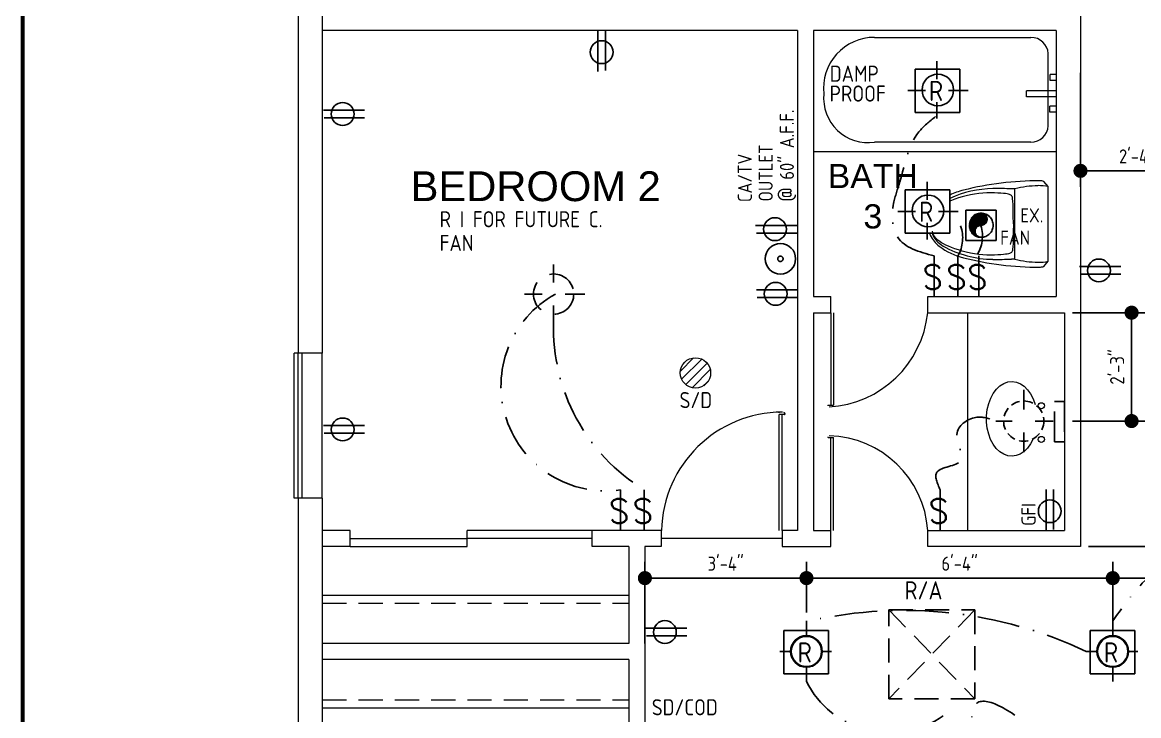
# Model space of a CAD drawing. Header units: feet. Extents: x 58342 to 63568, y -124112 to -123032.
# Drawn here: x 61934.1 to 62210.9, y -123636 to -123464.1 of the extents above; entities that cross this region are included whole.
import ezdxf

# ---------------------------------------------------------------- set-up
doc = ezdxf.new("R2010")
doc.units = ezdxf.units.FT
doc.header["$LTSCALE"] = 30
doc.header["$MEASUREMENT"] = 0
for name, pattern in [('DASHED', [0.75, 0.5, -0.25]), ('HIDDEN', [0.375, 0.25, -0.125]), ('Solid', [0]), ('WIRE3', [0.59, 0.35, -0.12, 0, -0.12])]:
    doc.linetypes.add(name, pattern=pattern)
for name, color, linetype in [('CABS-FLOORPLAN', 4, 'Continuous'), ('ELECTRICAL', 164, 'HIDDEN'), ('ELECTRICAL WIRING', 137, 'WIRE3'), ('TEXT', 7, 'Continuous')]:
    doc.layers.add(name, color=color, linetype=linetype)
for name, color, linetype, lineweight in [('DIMS', 137, 'Continuous', 15), ('ELECTRICAL WALLS', 65, 'Continuous', 9), ('L1', 251, 'Continuous', 13), ('ROOM LBLS', 253, 'Continuous', 30), ('TEXT LBLS', 81, 'Continuous', 18), ('WALLS', 7, 'Continuous', 60)]:
    doc.layers.add(name, color=color, linetype=linetype, lineweight=lineweight)
doc.styles.add('ARCH', font='ARCHITXT.SHX')
doc.styles.add('ROMANS', font='romans')
doc.styles.add('SWIS72', font='swissel.ttf', dxfattribs={"height": 4.5})
doc.styles.add('TEXT1', font='ARCHITXT.shx')
doc.dimstyles.new('ARCHITECTURAL', dxfattribs={"dimtxt": 3.5, "dimasz": 3.5, "dimexe": 4, "dimexo": 2, "dimgap": 1.5, "dimtad": 1, "dimdec": 1, "dimzin": 3, "dimdsep": 46, "dimlunit": 4, "dimtxsty": 'ARCH', "dimblk": 'DOT', "dimcen": 0.0625, "dimadec": 0, "dimazin": 0, "dimtfac": 1, "dimtdec": 1, "dimtix": 1, "dimtofl": 0, "dimtmove": 1, "dimatfit": 2, "dimldrblk": 'DOTSMALL', "dimfxl": 1, "dimtolj": 1, "dimtzin": 0, "dimarcsym": 0})

# ---------------------------------------------------------------- blocks, each defined once
blk = doc.blocks.new('LT')
at = {"layer": 'ELECTRICAL', "linetype": 'Continuous'}
for p, q in [((0, 2.83), (0, 5.75)), ((-2.83, 0), (-4.69, 0)), ((2.83, 0), (4.95, 0)), ((0, -2.83), (0, -5.6))]:
    blk.add_line(p, q, dxfattribs=at)
blk.add_circle((0, 0), 2.83, dxfattribs=at)
blk = doc.blocks.new('_Dot')
at = {"layer": 'DIMS', "color": 0, "lineweight": -2}
blk.add_line((-0.5, 0), (-1, 0), dxfattribs=at)
at = {"layer": 'DIMS', "color": 0, "const_width": 0.5}
blk.add_lwpolyline([(-0.25, 0, 1), (0.25, 0, 1)], format="xyb", close=True, dxfattribs=at)
blk = doc.blocks.new('*D143')
at = {"layer": 'Defpoints', "color": 0, "linetype": 'Solid', "transparency": 16777216}
for p in [(62196.44, -123474.58), (62224.44, -123474.58), (62196.44, -123500.88)]:
    blk.add_point(p, dxfattribs=at)
at = {"layer": 'DIMS', "color": 0, "linetype": 'Solid', "lineweight": -2, "transparency": 16777216}
for p, q in [((62196.44, -123476.58), (62196.44, -123504.88)), ((62224.44, -123476.58), (62224.44, -123504.88)), ((62220.94, -123500.88), (62199.94, -123500.88))]:
    blk.add_line(p, q, dxfattribs=at)
at = {"layer": 'DIMS', "color": 0, "linetype": 'Solid', "lineweight": -2, "transparency": 16777216, "xscale": 3.5, "yscale": 3.5, "zscale": 3.5, "rotation": 180}
blk.add_blockref('_Dot', (62196.44, -123500.88), dxfattribs=at)
at = {"layer": 'DIMS', "color": 0, "linetype": 'Solid', "lineweight": -2, "transparency": 16777216, "xscale": 3.5, "yscale": 3.5, "zscale": 3.5}
blk.add_blockref('_Dot', (62224.44, -123500.88), dxfattribs=at)
at = {"layer": 'DIMS', "color": 0, "linetype": 'Solid', "transparency": 16777216, "insert": (62210.44, -123497.3), "char_height": 3.5, "attachment_point": 5, "style": 'ARCH'}
blk.add_mtext('\\A1;2\'-4"', dxfattribs=at)
blk = doc.blocks.new('_DotSmall')
at = {"layer": 'DIMS', "color": 0, "const_width": 0.5}
blk.add_lwpolyline([(-0.0625, 0, 1), (0.0625, 0, 1)], format="xyb", close=True, dxfattribs=at)
blk = doc.blocks.new('*D144')
at = {"layer": 'Defpoints', "color": 0, "linetype": 'Solid', "transparency": 16777216}
for p in [(62192.44, -123536.05), (62192.44, -123562.92), (62209.11, -123562.92)]:
    blk.add_point(p, dxfattribs=at)
at = {"layer": 'DIMS', "color": 0, "linetype": 'Solid', "lineweight": -2, "transparency": 16777216}
for p, q in [((62194.44, -123536.05), (62213.11, -123536.05)), ((62209.11, -123539.55), (62209.11, -123559.42)), ((62194.44, -123562.92), (62213.11, -123562.92))]:
    blk.add_line(p, q, dxfattribs=at)
at = {"layer": 'DIMS', "color": 0, "linetype": 'Solid', "lineweight": -2, "transparency": 16777216, "xscale": 3.5, "yscale": 3.5, "zscale": 3.5}
for p, rotation in [((62209.11, -123536.05), 90), ((62209.11, -123562.92), 270)]:
    blk.add_blockref('_Dot', p, dxfattribs=dict(at, rotation=rotation))
at = {"layer": 'DIMS', "color": 0, "linetype": 'Solid', "transparency": 16777216, "insert": (62205.53, -123549.49), "char_height": 3.5, "attachment_point": 5, "rotation": 90, "style": 'ARCH'}
blk.add_mtext('\\A1;2\'-3"', dxfattribs=at)
blk = doc.blocks.new('*D146')
at = {"layer": 'Defpoints', "color": 0, "transparency": 16777216}
for p in [(62088.44, -123601.86), (62128.5, -123612.42), (62088.44, -123620.05)]:
    blk.add_point(p, dxfattribs=at)
at = {"layer": 'DIMS', "color": 0, "lineweight": -2, "transparency": 16777216}
for p, q in [((62088.44, -123618.05), (62088.44, -123597.86)), ((62128.5, -123610.42), (62128.5, -123597.86)), ((62125, -123601.86), (62091.94, -123601.86))]:
    blk.add_line(p, q, dxfattribs=at)
at = {"layer": 'DIMS', "color": 0, "lineweight": -2, "transparency": 16777216, "xscale": 3.5, "yscale": 3.5, "zscale": 3.5, "rotation": 180}
blk.add_blockref('_Dot', (62088.44, -123601.86), dxfattribs=at)
at = {"layer": 'DIMS', "color": 0, "lineweight": -2, "transparency": 16777216, "xscale": 3.5, "yscale": 3.5, "zscale": 3.5}
blk.add_blockref('_Dot', (62128.5, -123601.86), dxfattribs=at)
at = {"layer": 'DIMS', "color": 0, "transparency": 16777216, "insert": (62108.47, -123598.28), "char_height": 3.5, "attachment_point": 5, "style": 'ARCH'}
blk.add_mtext('\\A1;3\'-4"', dxfattribs=at)
blk = doc.blocks.new('*D183')
at = {"layer": 'Defpoints', "color": 0, "transparency": 16777216}
for p in [(62230.66, -123546.08), (62239.35, -123546.08), (62196.44, -123594.05)]:
    blk.add_point(p, dxfattribs=at)
at = {"layer": 'DIMS', "color": 0, "lineweight": -2, "transparency": 16777216}
for p, q in [((62232.66, -123546.08), (62243.35, -123546.08)), ((62239.35, -123590.55), (62239.35, -123549.58)), ((62198.44, -123594.05), (62243.35, -123594.05))]:
    blk.add_line(p, q, dxfattribs=at)
at = {"layer": 'DIMS', "color": 0, "lineweight": -2, "transparency": 16777216, "xscale": 3.5, "yscale": 3.5, "zscale": 3.5}
for p, rotation in [((62239.35, -123546.08), 90), ((62239.35, -123594.05), 270)]:
    blk.add_blockref('_Dot', p, dxfattribs=dict(at, rotation=rotation))
at = {"layer": 'DIMS', "color": 0, "transparency": 16777216, "insert": (62235.93, -123570.07), "char_height": 3.5, "attachment_point": 5, "rotation": 90, "style": 'ARCH'}
blk.add_mtext('\\A1;EQ', dxfattribs=at)
blk = doc.blocks.new('*D265')
at = {"layer": 'Defpoints', "color": 0, "transparency": 16777216}
for p in [(62244.44, -123601.86), (62204.44, -123612.42), (62244.44, -123612.42)]:
    blk.add_point(p, dxfattribs=at)
at = {"layer": 'DIMS', "color": 0, "lineweight": -2, "transparency": 16777216}
for p, q in [((62204.44, -123610.42), (62204.44, -123597.86)), ((62244.44, -123610.42), (62244.44, -123597.86)), ((62207.94, -123601.86), (62240.94, -123601.86))]:
    blk.add_line(p, q, dxfattribs=at)
at = {"layer": 'DIMS', "color": 0, "lineweight": -2, "transparency": 16777216, "xscale": 3.5, "yscale": 3.5, "zscale": 3.5, "rotation": 180}
blk.add_blockref('_Dot', (62204.44, -123601.86), dxfattribs=at)
at = {"layer": 'DIMS', "color": 0, "lineweight": -2, "transparency": 16777216, "xscale": 3.5, "yscale": 3.5, "zscale": 3.5}
blk.add_blockref('_Dot', (62244.44, -123601.86), dxfattribs=at)
at = {"layer": 'DIMS', "color": 0, "transparency": 16777216, "insert": (62224.44, -123598.28), "char_height": 3.5, "attachment_point": 5, "style": 'ARCH'}
blk.add_mtext('\\A1;3\'-4"', dxfattribs=at)
blk = doc.blocks.new('*D266')
at = {"layer": 'Defpoints', "color": 0, "transparency": 16777216}
for p in [(62204.44, -123601.86), (62128.5, -123612.42), (62204.44, -123614.36)]:
    blk.add_point(p, dxfattribs=at)
at = {"layer": 'DIMS', "color": 0, "lineweight": -2, "transparency": 16777216}
for p, q in [((62128.5, -123610.42), (62128.5, -123597.86)), ((62204.44, -123612.36), (62204.44, -123597.86)), ((62132, -123601.86), (62200.94, -123601.86))]:
    blk.add_line(p, q, dxfattribs=at)
at = {"layer": 'DIMS', "color": 0, "lineweight": -2, "transparency": 16777216, "xscale": 3.5, "yscale": 3.5, "zscale": 3.5, "rotation": 180}
blk.add_blockref('_Dot', (62128.5, -123601.86), dxfattribs=at)
at = {"layer": 'DIMS', "color": 0, "lineweight": -2, "transparency": 16777216, "xscale": 3.5, "yscale": 3.5, "zscale": 3.5}
blk.add_blockref('_Dot', (62204.44, -123601.86), dxfattribs=at)
at = {"layer": 'DIMS', "color": 0, "transparency": 16777216, "insert": (62166.47, -123598.28), "char_height": 3.5, "attachment_point": 5, "style": 'ARCH'}
blk.add_mtext('\\A1;6\'-4"', dxfattribs=at)

msp = doc.modelspace()

# ---------------------------------------------------------------- hatches: boundary and pattern name
at = {"layer": 'TEXT LBLS', "ltscale": 0.5}
h = msp.add_hatch(dxfattribs=at)
h.set_pattern_fill('ANSI31', color=256, scale=13.3, style=0)
h.set_pattern_definition([(45, (60896.6557, -130664.1934), (-1.17556502, 1.17556502), [])])
h.paths.add_polyline_path([(62097.2, -123550.98, 1), (62104.74, -123550.98, 1)])

# ---------------------------------------------------------------- linework, layer by layer
at = {"color": 0}
for p, q in [((62168.8, -123514.49), (62171.9, -123511.39)), ((62168.8, -123514.32), (62171.73, -123511.39)), ((62168.81, -123514.13), (62171.54, -123511.4)), ((62168.82, -123514.66), (62172.06, -123511.41)), ((62168.83, -123513.93), (62171.35, -123511.42)), ((62168.83, -123514.81), (62172.2, -123511.45)), ((62168.86, -123514.96), (62172.33, -123511.49)), ((62170.4, -123515.32), (62168.86, -123513.78)), ((62168.88, -123513.71), (62171.13, -123511.46)), ((62168.89, -123515.11), (62172.45, -123511.54)), ((62170.45, -123515.2), (62168.89, -123513.64)), ((62168.93, -123515.24), (62172.57, -123511.61)), ((62170.52, -123515.08), (62168.93, -123513.5)), ((62168.94, -123513.47), (62170.89, -123511.53)), ((62168.98, -123515.38), (62172.67, -123511.68)), ((62170.59, -123514.98), (62168.98, -123513.37)), ((62169.02, -123515.5), (62172.77, -123511.76)), ((62170.67, -123514.88), (62169.03, -123513.24)), ((62169.05, -123513.19), (62170.61, -123511.63)), ((62169.08, -123515.63), (62172.86, -123511.84)), ((62170.75, -123514.79), (62169.08, -123513.12)), ((62169.14, -123515.75), (62172.94, -123511.94)), ((62170.85, -123514.71), (62169.14, -123513)), ((62169.2, -123515.86), (62173.02, -123512.04)), ((62170.95, -123514.63), (62169.2, -123512.88)), ((62169.23, -123512.83), (62170.24, -123511.82)), ((62169.26, -123515.97), (62173.09, -123512.15)), ((62171.06, -123514.56), (62169.27, -123512.77)), ((62169.33, -123516.08), (62173.15, -123512.26)), ((62171.17, -123514.5), (62169.34, -123512.67)), ((62171.3, -123514.45), (62169.41, -123512.57)), ((62171.43, -123514.41), (62169.49, -123512.47)), ((62171.58, -123514.39), (62169.57, -123512.37)), ((62171.75, -123514.37), (62169.66, -123512.28)), ((62171.92, -123514.37), (62169.74, -123512.2)), ((62172.07, -123514.35), (62169.84, -123512.11)), ((62172.21, -123514.31), (62169.93, -123512.03)), ((62172.34, -123514.26), (62170.03, -123511.96)), ((62172.46, -123514.21), (62170.14, -123511.88)), ((62172.58, -123514.15), (62170.25, -123511.82)), ((62172.68, -123514.07), (62170.36, -123511.75)), ((62172.78, -123514), (62170.47, -123511.69)), ((62172.87, -123513.91), (62170.6, -123511.64)), ((62172.95, -123513.81), (62170.72, -123511.58)), ((62173.03, -123513.71), (62170.85, -123511.54)), ((62170.97, -123514.61), (62173.2, -123512.39)), ((62173.09, -123513.6), (62170.99, -123511.5)), ((62173.15, -123513.49), (62171.13, -123511.46)), ((62173.2, -123513.36), (62171.27, -123511.43)), ((62171.31, -123514.45), (62173.24, -123512.53)), ((62173.24, -123513.22), (62171.43, -123511.41)), ((62171.55, -123514.39), (62173.27, -123512.67)), ((62173.27, -123513.07), (62171.59, -123511.39)), ((62171.74, -123514.37), (62173.28, -123512.84)), ((62173.28, -123512.91), (62171.76, -123511.39)), ((62171.93, -123514.37), (62173.27, -123513.02)), ((62173.27, -123512.72), (62171.94, -123511.4)), ((62172.14, -123514.33), (62173.24, -123513.23)), ((62173.23, -123512.51), (62172.16, -123511.43)), ((62172.41, -123514.24), (62173.14, -123513.5)), ((62173.13, -123512.23), (62172.43, -123511.54)), ((62170.3, -123515.75), (62168.8, -123514.25)), ((62170.3, -123515.92), (62168.8, -123514.43)), ((62170.32, -123516.12), (62168.81, -123514.61)), ((62170.32, -123515.59), (62168.82, -123514.09)), ((62170.35, -123515.45), (62168.83, -123513.93)), ((62170.38, -123516.35), (62168.83, -123514.81)), ((62170.56, -123516.71), (62168.87, -123515.03)), ((62170.89, -123517.22), (62168.94, -123515.27)), ((62170.61, -123517.12), (62169.04, -123515.55)), ((62170.25, -123516.93), (62169.23, -123515.91)), ((62169.41, -123516.18), (62170.54, -123515.05)), ((62169.49, -123516.28), (62170.37, -123515.39)), ((62169.57, -123516.37), (62170.31, -123515.63)), ((62169.65, -123516.46), (62170.29, -123515.82)), ((62169.74, -123516.55), (62170.3, -123515.99)), ((62169.84, -123516.63), (62170.32, -123516.15)), ((62169.93, -123516.71), (62170.36, -123516.29)), ((62170.03, -123516.79), (62170.4, -123516.42)), ((62170.14, -123516.86), (62170.46, -123516.54)), ((62170.24, -123516.93), (62170.52, -123516.65)), ((62170.36, -123516.99), (62170.59, -123516.76)), ((62170.47, -123517.05), (62170.67, -123516.86)), ((62170.59, -123517.11), (62170.76, -123516.95)), ((62170.72, -123517.16), (62170.85, -123517.03)), ((62170.85, -123517.21), (62170.95, -123517.1)), ((62171.13, -123517.28), (62170.94, -123517.1)), ((62170.98, -123517.25), (62171.06, -123517.17)), ((62171.12, -123517.28), (62171.18, -123517.23)), ((62171.27, -123517.31), (62171.31, -123517.28)), ((62171.35, -123517.33), (62171.3, -123517.28)), ((62171.42, -123517.34), (62171.44, -123517.32)), ((62171.55, -123517.35), (62171.54, -123517.34)), ((62171.59, -123517.35), (62171.59, -123517.34)), ((62171.73, -123517.36), (62171.73, -123517.36)), ((62171.76, -123517.36), (62171.76, -123517.36))]:
    msp.add_line(p, q, dxfattribs=at)
at = {"layer": 'CABS-FLOORPLAN', "color": 4, "linetype": 'DASHED', "ltscale": 0.4}
for p, q in [((62170.26, -123609.72), (62148.91, -123631.81)), ((62148.91, -123609.72), (62170.26, -123631.81))]:
    msp.add_line(p, q, dxfattribs=at)
msp.add_lwpolyline([(62148.91, -123609.72), (62170.26, -123609.72), (62170.26, -123631.81), (62148.91, -123631.81)], close=True, dxfattribs=at)
at = {"layer": 'ELECTRICAL', "color": 3, "linetype": 'Continuous'}
for p, q in [((62076.77, -123476.24), (62076.77, -123466.05)), ((62078.67, -123476.02), (62078.67, -123466.05)), ((62008.72, -123485.85), (62018.9, -123485.85)), ((62008.93, -123487.74), (62018.9, -123487.74)), ((62115.89, -123514.4), (62126.08, -123514.4)), ((62116.11, -123516.29), (62126.08, -123516.29)), ((62196.23, -123524.62), (62206.41, -123524.62)), ((62196.44, -123526.52), (62206.41, -123526.52)), ((62116.07, -123530.42), (62126.25, -123530.42)), ((62116.28, -123532.32), (62126.25, -123532.32)), ((62008.72, -123564.05), (62018.9, -123564.05)), ((62008.93, -123565.95), (62018.9, -123565.95)), ((62088.62, -123614.3), (62098.8, -123614.3)), ((62088.83, -123616.2), (62098.8, -123616.2))]:
    msp.add_line(p, q, dxfattribs=at)
at = {"layer": 'ELECTRICAL'}
for p, q in [((62160.86, -123478.12), (62160.86, -123473.66)), ((62153.63, -123480.98), (62158.01, -123480.98)), ((62163.72, -123480.98), (62168.58, -123480.98)), ((62160.86, -123487.93), (62160.86, -123483.83)), ((62158.4, -123508.1), (62158.4, -123503.63)), ((62151.17, -123510.95), (62155.55, -123510.95)), ((62161.25, -123510.95), (62166.12, -123510.95)), ((62168.05, -123510.63), (62175.53, -123510.63)), ((62168.05, -123510.63), (62168.05, -123518.11)), ((62175.53, -123510.63), (62175.53, -123518.11)), ((62158.4, -123517.91), (62158.4, -123513.81)), ((62168.05, -123518.11), (62175.53, -123518.11)), ((62065.81, -123528.59), (62065.81, -123524.12)), ((62058.58, -123531.44), (62062.95, -123531.44)), ((62068.66, -123531.44), (62073.52, -123531.44)), ((62065.81, -123538.4), (62065.81, -123534.3)), ((62182.36, -123560.07), (62182.36, -123555.2)), ((62190, -123568.03), (62190, -123558.08)), ((62190, -123558.08), (62192.44, -123558.08)), ((62192.44, -123558.08), (62192.44, -123568.03)), ((62175.41, -123562.92), (62179.51, -123562.92)), ((62185.21, -123562.92), (62189.68, -123562.92)), ((62182.36, -123565.77), (62182.36, -123570.64)), ((62192.44, -123568.03), (62190, -123568.03))]:
    msp.add_line(p, q, dxfattribs=at)
at = {"layer": 'ELECTRICAL', "linetype": 'Continuous'}
for p, q in [((62155.45, -123475.63), (62155.45, -123486.38)), ((62166.54, -123475.63), (62155.45, -123475.63)), ((62166.54, -123486.38), (62166.54, -123475.63)), ((62155.45, -123486.38), (62166.54, -123486.38)), ((62152.99, -123505.6), (62152.99, -123516.36)), ((62164.08, -123505.6), (62152.99, -123505.6)), ((62164.08, -123516.36), (62164.08, -123505.6)), ((62152.99, -123516.36), (62164.08, -123516.36)), ((62122.89, -123614.86), (62122.89, -123625.62)), ((62133.98, -123614.86), (62122.89, -123614.86)), ((62133.98, -123625.62), (62133.98, -123614.86)), ((62198.83, -123614.86), (62198.83, -123625.62)), ((62209.92, -123614.86), (62198.83, -123614.86)), ((62209.92, -123625.62), (62209.92, -123614.86)), ((62122.89, -123625.62), (62133.98, -123625.62)), ((62198.83, -123625.62), (62209.92, -123625.62))]:
    msp.add_line(p, q, dxfattribs=at)
at = {"layer": 'ELECTRICAL', "color": 2, "linetype": 'Continuous'}
for p, q in [((62160.18, -123521.99), (62160.18, -123532.05)), ((62166.06, -123521.99), (62166.06, -123532.05)), ((62171.23, -123521.99), (62171.23, -123532.05)), ((62082.41, -123579.99), (62082.41, -123590.05)), ((62088.29, -123579.99), (62088.29, -123590.05)), ((62161.64, -123579.99), (62161.64, -123590.05))]:
    msp.add_line(p, q, dxfattribs=at)
at = {"layer": 'ELECTRICAL', "color": 66, "linetype": 'Continuous'}
for p, q in [((62187.89, -123590.05), (62187.89, -123579.87)), ((62189.78, -123589.84), (62189.78, -123579.87))]:
    msp.add_line(p, q, dxfattribs=at)
at = {"layer": 'ELECTRICAL', "color": 3, "linetype": 'Continuous'}
for centre, radius in [((62077.72, -123471.45), 2.83), ((62013.5, -123486.79), 2.83), ((62120.68, -123515.34), 2.83), ((62122.04, -123522.69), 3.77), ((62201.01, -123525.57), 2.83), ((62120.86, -123531.37), 2.83), ((62013.5, -123565), 2.83), ((62093.4, -123615.24), 2.83)]:
    msp.add_circle(centre, radius, dxfattribs=at)
at = {"layer": 'ELECTRICAL', "linetype": 'Continuous'}
for centre in [(62161.07, -123480.82), (62158.6, -123510.8), (62128.5, -123620.05), (62204.44, -123620.05)]:
    msp.add_circle(centre, 3.92, dxfattribs=at)
at = {"layer": 'ELECTRICAL', "color": 5}
msp.add_circle((62171.79, -123514.37), 2.99, dxfattribs=at)
at = {"layer": 'ELECTRICAL'}
msp.add_circle((62065.81, -123531.44), 4.99, dxfattribs=at)
at = {"layer": 'ELECTRICAL', "ltscale": 0.3}
msp.add_circle((62182.36, -123562.92), 4.99, dxfattribs=at)
at = {"layer": 'ELECTRICAL', "color": 66, "linetype": 'Continuous'}
msp.add_circle((62188.83, -123585.27), 2.83, dxfattribs=at)
at = {"layer": 'ELECTRICAL'}
for centre, radius, start, end in [((62171.79, -123512.88), 1.49, 270, 90), ((62171.79, -123515.87), 1.49, 90, 270), ((62122.04, -123522.69), 0.665, 0, 180), ((62122.04, -123522.69), 0.665, 180, 0)]:
    msp.add_arc(centre, radius, start, end, dxfattribs=at)
at = {"layer": 'ELECTRICAL WALLS', "color": 251}
for p, q in [((62002.44, -123248.04, -0.36), (62002.44, -123546.05)), ((62002.44, -123249.05, -0.39), (62002.44, -123546.05)), ((62008.44, -123249.05, -0.39), (62008.44, -123546.05)), ((62196.44, -123434.05), (62196.44, -123594.05)), ((62196.44, -123434.05), (62196.44, -123594.05)), ((62126.25, -123466.05), (62008.44, -123466.05)), ((62126.25, -123466.05), (62126.25, -123590.05)), ((62126.25, -123466.05), (62126.25, -123590.05)), ((62130.25, -123466.05), (62130.25, -123532.05)), ((62130.25, -123466.05), (62130.25, -123532.05)), ((62130.25, -123466.05), (62130.25, -123532.05)), ((62190.44, -123466.05), (62130.25, -123466.05)), ((62190.44, -123466.05), (62190.44, -123532.05)), ((62190.44, -123466.05), (62190.44, -123532.05)), ((62145.38, -123467.8), (62184.13, -123467.8)), ((62145.38, -123467.8), (62184.13, -123467.8)), ((62188.44, -123489.74), (62188.44, -123471.8)), ((62188.44, -123489.74), (62188.44, -123471.8)), ((62190.44, -123476.97), (62188.94, -123476.97)), ((62188.94, -123478.47), (62188.94, -123476.97)), ((62190.44, -123476.97), (62188.94, -123476.97)), ((62188.94, -123478.47), (62188.94, -123476.97)), ((62190.44, -123478.47), (62188.94, -123478.47)), ((62190.44, -123478.47), (62188.94, -123478.47)), ((62190.44, -123481.05), (62183.05, -123481.05)), ((62183.05, -123482.55), (62183.05, -123481.05)), ((62190.44, -123481.05), (62183.05, -123481.05)), ((62183.05, -123482.55), (62183.05, -123481.05)), ((62190.44, -123482.55), (62183.05, -123482.55)), ((62190.44, -123482.55), (62183.05, -123482.55)), ((62188.88, -123486.31), (62188.88, -123484.81)), ((62190.44, -123484.81), (62188.88, -123484.81)), ((62188.88, -123486.31), (62188.88, -123484.81)), ((62190.44, -123484.81), (62188.88, -123484.81)), ((62190.44, -123486.31), (62188.88, -123486.31)), ((62190.44, -123486.31), (62188.88, -123486.31)), ((62184.13, -123493.74), (62145.38, -123493.74)), ((62184.13, -123493.74), (62145.38, -123493.74)), ((62130.25, -123496.05), (62190.44, -123496.05)), ((62130.25, -123496.05), (62190.44, -123496.05)), ((62180.19, -123505.3), (62179.31, -123505.35)), ((62180.19, -123522.8), (62180.19, -123505.3)), ((62180.19, -123522.8), (62180.19, -123505.3)), ((62188.44, -123523.3), (62188.44, -123504.8)), ((62179.72, -123509.25), (62179.67, -123508.41)), ((62179.76, -123510.43), (62179.72, -123509.25)), ((62179.78, -123512.01), (62179.76, -123510.43)), ((62179.79, -123514.05), (62179.78, -123512.01)), ((62159.03, -123516.36), (62159.2, -123516.85)), ((62159.81, -123516.15), (62159.75, -123515.87)), ((62159.88, -123516.38), (62159.81, -123516.15)), ((62159.94, -123516.56), (62159.88, -123516.38)), ((62160.01, -123516.72), (62159.94, -123516.56)), ((62179.78, -123516.1), (62179.76, -123517.68)), ((62179.79, -123514.05), (62179.78, -123516.1)), ((62160.06, -123516.85), (62160.01, -123516.72)), ((62160.01, -123516.72), (62160.01, -123516.72)), ((62160.12, -123516.96), (62160.06, -123516.85)), ((62160.17, -123517.06), (62160.12, -123516.96)), ((62160.23, -123517.16), (62160.17, -123517.06)), ((62160.3, -123517.25), (62160.23, -123517.16)), ((62160.38, -123517.35), (62160.3, -123517.25)), ((62160.47, -123517.46), (62160.38, -123517.35)), ((62160.57, -123517.58), (62160.47, -123517.46)), ((62160.7, -123517.72), (62160.57, -123517.58)), ((62160.57, -123517.58), (62160.57, -123517.58)), ((62160.86, -123517.89), (62160.7, -123517.72)), ((62161.06, -123518.07), (62160.86, -123517.89)), ((62161.31, -123518.27), (62161.06, -123518.07)), ((62161.62, -123518.49), (62161.31, -123518.27)), ((62162, -123518.73), (62161.62, -123518.49)), ((62162.47, -123519), (62162, -123518.73)), ((62163.03, -123519.28), (62162.47, -123519)), ((62163.69, -123519.58), (62163.03, -123519.28)), ((62163.03, -123519.28), (62163.03, -123519.28)), ((62179.72, -123518.86), (62179.67, -123519.7)), ((62179.76, -123517.68), (62179.72, -123518.86)), ((62164.44, -123519.89), (62163.69, -123519.58)), ((62165.27, -123520.2), (62164.44, -123519.89)), ((62166.17, -123520.5), (62165.27, -123520.2)), ((62167.12, -123520.79), (62166.17, -123520.5)), ((62168.11, -123521.06), (62167.12, -123520.79)), ((62169.13, -123521.28), (62168.11, -123521.06)), ((62170.17, -123521.47), (62169.13, -123521.28)), ((62171.21, -123521.61), (62170.17, -123521.47)), ((62170.17, -123521.47), (62170.17, -123521.47)), ((62172.24, -123521.7), (62171.21, -123521.61)), ((62173.24, -123521.75), (62172.24, -123521.7)), ((62174.2, -123521.77), (62173.24, -123521.75)), ((62175.1, -123521.76), (62174.2, -123521.77)), ((62175.94, -123521.73), (62175.1, -123521.76)), ((62176.68, -123521.68), (62175.94, -123521.73)), ((62177.32, -123521.63), (62176.68, -123521.68)), ((62177.84, -123521.57), (62177.32, -123521.63)), ((62177.32, -123521.63), (62177.32, -123521.63)), ((62178.27, -123521.51), (62177.84, -123521.57)), ((62178.6, -123521.45), (62178.27, -123521.51)), ((62178.85, -123521.37), (62178.6, -123521.45)), ((62179.04, -123521.29), (62178.85, -123521.37)), ((62179.19, -123521.2), (62179.04, -123521.29)), ((62179.3, -123521.1), (62179.19, -123521.2)), ((62179.39, -123520.99), (62179.3, -123521.1)), ((62179.47, -123520.85), (62179.39, -123520.99)), ((62179.39, -123520.99), (62179.39, -123520.99)), ((62179.55, -123520.63), (62179.47, -123520.85)), ((62179.62, -123520.27), (62179.55, -123520.63)), ((62179.67, -123519.7), (62179.62, -123520.27)), ((62180.19, -123522.8), (62179.31, -123522.76)), ((62180.19, -123522.8), (62179.31, -123522.76)), ((62187.33, -123524.56), (62188.44, -123523.3)), ((62130.25, -123532.05), (62134.56, -123532.05)), ((62130.25, -123532.05), (62134.56, -123532.05)), ((62134.56, -123536.05), (62134.56, -123532.05)), ((62134.56, -123536.05), (62134.56, -123532.05)), ((62158.56, -123532.05), (62190.44, -123532.05)), ((62158.56, -123536.05), (62158.56, -123532.05)), ((62158.56, -123532.05), (62190.44, -123532.05)), ((62158.56, -123536.05), (62158.56, -123532.05)), ((62130.25, -123536.05), (62130.25, -123590.05)), ((62130.25, -123536.05), (62134.56, -123536.05)), ((62130.25, -123536.05), (62130.25, -123590.05)), ((62130.25, -123536.05), (62134.56, -123536.05)), ((62134.56, -123536.05), (62134.53, -123558.97)), ((62134.56, -123536.05), (62134.53, -123558.97)), ((62135.23, -123536.05), (62135.2, -123558.97)), ((62135.23, -123536.05), (62135.2, -123558.97)), ((62158.56, -123536.05), (62192.44, -123536.05)), ((62158.56, -123536.05), (62192.44, -123536.05)), ((62168.44, -123536.05), (62168.44, -123590.05)), ((62192.44, -123536.05), (62192.44, -123590.05)), ((62192.44, -123536.05), (62192.44, -123590.05)), ((62001.44, -123582.05), (62001.44, -123546.05)), ((62002.47, -123546.05), (62001.44, -123546.05)), ((62008.44, -123546.05), (62002.44, -123546.05)), ((62002.44, -123582.05), (62002.44, -123546.05)), ((62002.44, -123582.05), (62002.44, -123546.05)), ((62003.49, -123582.05), (62003.49, -123546.05)), ((62008.44, -123582.05), (62008.44, -123546.05)), ((62121.77, -123560.84), (62121.77, -123560.83)), ((62133.92, -123558.97), (62135.2, -123558.97)), ((62133.92, -123558.97), (62135.2, -123558.97)), ((62123.05, -123561.27), (62121.77, -123561.27)), ((62121.77, -123590.05), (62121.77, -123561.27)), ((62122.44, -123590.05), (62122.44, -123561.27)), ((62133.95, -123567.02), (62135.23, -123567.02)), ((62133.95, -123567.02), (62135.23, -123567.02)), ((62134.56, -123590.05), (62134.56, -123567.02)), ((62134.56, -123590.05), (62134.56, -123567.02)), ((62135.23, -123590.05), (62135.23, -123567.02)), ((62135.23, -123590.05), (62135.23, -123567.02)), ((62002.44, -123582.05), (62001.44, -123582.05)), ((62002.44, -123582.05), (62002.44, -123658.05)), ((62002.44, -123582.05), (62002.44, -123658.05)), ((62008.44, -123582.05), (62002.44, -123582.05)), ((62008.44, -123582.05), (62008.44, -123658.05)), ((62015.36, -123590.05), (62008.44, -123590.05)), ((62015.36, -123594.05), (62015.36, -123590.05)), ((62075.36, -123590.05), (62044.36, -123590.05)), ((62044.36, -123592.05), (62044.36, -123590.05)), ((62092.44, -123590.05), (62075.36, -123590.05)), ((62075.36, -123594.05), (62075.36, -123590.05)), ((62092.44, -123590.05), (62092.44, -123594.05)), ((62126.25, -123590.05), (62122.44, -123590.05)), ((62122.44, -123590.05), (62122.44, -123594.05)), ((62130.25, -123590.05), (62134.56, -123590.05)), ((62130.25, -123590.05), (62134.56, -123590.05)), ((62134.56, -123594.05), (62134.56, -123590.05)), ((62134.56, -123594.05), (62134.56, -123590.05)), ((62158.56, -123590.05), (62192.44, -123590.05)), ((62158.56, -123594.05), (62158.56, -123590.05)), ((62158.56, -123590.05), (62192.44, -123590.05)), ((62158.56, -123594.05), (62158.56, -123590.05)), ((62015.36, -123594.05), (62008.44, -123594.05)), ((62015.36, -123592.05), (62044.36, -123592.05)), ((62015.36, -123594.05), (62044.36, -123594.05)), ((62044.36, -123594.05), (62044.36, -123592.05)), ((62075.36, -123592.05), (62044.36, -123592.05)), ((62084.44, -123594.05), (62075.36, -123594.05)), ((62084.44, -123594.05), (62084.44, -123618.05)), ((62084.44, -123594.05), (62084.44, -123618.05)), ((62088.44, -123594.05), (62088.44, -123646.05)), ((62092.44, -123594.05), (62088.44, -123594.05)), ((62122.44, -123594.05), (62134.56, -123594.05)), ((62122.44, -123594.05), (62134.56, -123594.05)), ((62196.44, -123594.05), (62158.56, -123594.05)), ((62196.44, -123594.05), (62158.56, -123594.05)), ((62008.44, -123606.05), (62084.44, -123606.05)), ((62084.44, -123618.05), (62008.44, -123618.05)), ((62084.44, -123622.05), (62008.44, -123622.05)), ((62084.44, -123622.05), (62084.44, -123646.05)), ((62008.44, -123634.05), (62084.44, -123634.05))]:
    msp.add_line(p, q, dxfattribs=at)
at = {"layer": 'ELECTRICAL WALLS', "color": 251, "linetype": 'DASHED', "ltscale": 0.4}
for p, q in [((62008.44, -123608.05), (62084.44, -123608.05)), ((62008.44, -123632.05), (62084.44, -123632.05))]:
    msp.add_line(p, q, dxfattribs=at)
at = {"layer": 'ELECTRICAL WALLS', "color": 251}
msp.add_lwpolyline([(62159.03, -123516.36), (62159.2, -123516.85, 0.119506), (62161.43, -123519.58, 0.09972), (62167.41, -123522.43, 0.061521), (62186.28, -123524.76, 0.093352), (62187.33, -123524.56), (62188.44, -123523.3), (62188.44, -123504.8), (62187.33, -123503.54, 0.093331), (62186.28, -123503.34, 0.061565), (62167.41, -123505.67, 0.053641), (62164.08, -123506.89)], format="xyb", dxfattribs=at)
for points in [[(62179.79, -123514.05), (62179.78, -123512.01), (62179.76, -123510.43), (62179.72, -123509.25), (62179.67, -123508.41), (62179.62, -123507.84), (62179.55, -123507.48), (62179.47, -123507.26), (62179.39, -123507.12), (62179.39, -123507.12), (62179.3, -123507.01), (62179.19, -123506.9), (62179.04, -123506.81), (62178.85, -123506.73), (62178.6, -123506.66), (62178.27, -123506.59), (62177.84, -123506.53), (62177.32, -123506.48), (62177.32, -123506.48), (62176.68, -123506.42), (62175.94, -123506.38), (62175.1, -123506.35), (62174.2, -123506.34), (62173.24, -123506.36), (62172.24, -123506.41), (62171.21, -123506.5), (62170.17, -123506.64), (62170.17, -123506.64), (62169.13, -123506.82), (62168.11, -123507.05), (62167.12, -123507.31), (62166.17, -123507.6), (62165.27, -123507.91), (62164.44, -123508.22), (62164.08, -123508.37)], [(62179.79, -123514.05), (62179.78, -123516.1), (62179.76, -123517.68), (62179.72, -123518.86), (62179.67, -123519.7), (62179.62, -123520.27), (62179.55, -123520.63), (62179.47, -123520.85), (62179.39, -123520.99), (62179.39, -123520.99), (62179.3, -123521.1), (62179.19, -123521.2), (62179.04, -123521.29), (62178.85, -123521.37), (62178.6, -123521.45), (62178.27, -123521.51), (62177.84, -123521.57), (62177.32, -123521.63), (62177.32, -123521.63), (62176.68, -123521.68), (62175.94, -123521.73), (62175.1, -123521.76), (62174.2, -123521.77), (62173.24, -123521.75), (62172.24, -123521.7), (62171.21, -123521.61), (62170.17, -123521.47), (62170.17, -123521.47), (62169.13, -123521.28), (62168.11, -123521.06), (62167.12, -123520.79), (62166.17, -123520.5), (62165.27, -123520.2), (62164.44, -123519.89), (62163.69, -123519.58), (62163.03, -123519.28), (62163.03, -123519.28), (62162.47, -123519), (62162, -123518.73), (62161.62, -123518.49), (62161.31, -123518.27), (62161.06, -123518.07), (62160.86, -123517.89), (62160.7, -123517.72), (62160.57, -123517.58), (62160.57, -123517.58), (62160.47, -123517.46), (62160.38, -123517.35), (62160.3, -123517.25), (62160.23, -123517.16), (62160.17, -123517.06), (62160.12, -123516.96), (62160.06, -123516.85), (62160.01, -123516.72), (62160.01, -123516.72), (62159.94, -123516.56), (62159.88, -123516.38), (62159.87, -123516.36)]]:
    msp.add_lwpolyline(points, dxfattribs=at)
for centre in [(62186.73, -123559.13, 17), (62186.73, -123567.47, 17)]:
    msp.add_circle(centre, 0.75, dxfattribs=at)
for centre, radius, start, end in [((62145.3, -123480.35), 12.56, 89.609, 186.5885), ((62145.3, -123480.35), 12.56, 89.609, 186.5885), ((62184.18, -123472.07), 4.28, 3.6878, 90.5901), ((62184.18, -123472.07), 4.28, 3.6878, 90.5901), ((62143.75, -123482.88), 10.99, 174.3528, 278.5204), ((62143.75, -123482.88), 10.99, 174.3528, 278.5204), ((62184.18, -123489.47), 4.28, 269.4099, 356.3122), ((62184.18, -123489.47), 4.28, 269.4099, 356.3122), ((62175.01, -123531.25), 25.96, 90.6406, 114.9033), ((62175.83, -123604.61), 99.33, 87.9943, 90.6406), ((62186.83, -123533.77), 29.23, 91.8205, 103.1357), ((62185.91, -123517.54), 12.99, 78.7413, 90), ((62165.67, -123514.01), 6.48, 201.2513, 210.4559), ((62165.67, -123514.01), 6.48, 201.2513, 210.4559), ((62165.96, -123513.63), 7.48, 205.4418, 232.7014), ((62165.35, -123514.2), 6.11, 210.4559, 240.8838), ((62165.35, -123514.2), 6.11, 210.4559, 240.8838), ((62171.49, -123506.16), 16.77, 233.1296, 255.9083), ((62175.01, -123496.86), 25.96, 240.8838, 269.3594), ((62175.01, -123496.86), 25.96, 240.8838, 269.3594), ((62186.28, -123447.21), 77.56, 255.9132, 269.9951), ((62175.83, -123423.5), 99.33, 269.3594, 272.0057), ((62175.83, -123423.5), 99.33, 269.3594, 272.0057), ((62186.83, -123494.34), 29.23, 256.8643, 268.1795), ((62186.83, -123494.34), 29.23, 256.8643, 268.1795), ((62185.91, -123510.56), 12.99, 270, 281.2587), ((62185.91, -123510.56), 12.99, 270, 281.2587), ((62186.27, -123521.85), 2.91, 270.0456, 291.3785), ((62132.59, -123533.34), 26.11, 273.343, 354.0427), ((62132.59, -123533.34), 26.11, 273.343, 354.0427), ((62122.54, -123590.71), 30, 90, 178.747), ((62122.54, -123590.71), 30, 90, 178.747), ((62122.85, -123561.17), 0.336, 8.8942, 89.0078), ((62133.92, -123559.11), 0.134, 90, 188.8942), ((62133.92, -123559.11), 0.134, 90, 188.8942), ((62123.05, -123561.14), 0.134, 270, 8.8942), ((62133.95, -123566.88), 0.134, 171.1058, 270), ((62133.95, -123566.88), 0.134, 171.1058, 270), ((62133.49, -123591.7), 25.13, 3.7527, 88.5027), ((62133.49, -123591.7), 25.13, 3.7527, 88.5027)]:
    msp.add_arc(centre, radius, start, end, dxfattribs=at)
at = {"layer": 'ELECTRICAL WALLS', "color": 251, "extrusion": (0, 0, -1)}
msp.add_ellipse((62179.41, -123562.38, 16.5), major_axis=(0, 9.26), ratio=0.677743, start_param=2.132165, end_param=7.460207, dxfattribs=at)
at = {"layer": 'ELECTRICAL WIRING', "linetype": 'WIRE3'}
for centre, radius, start, end in [((62209.87, -123469.35), 15.49, 340.263, 101.5869), ((62158.16, -123517.54), 9.07, 330.5572, 19.361), ((62163.06, -123517.03), 9.07, 330.5572, 19.361), ((62078.77, -123554.24), 26.01, 118.7927, 278.0377), ((62112.8, -123539.87), 47.02, 178.2043, 238.5771), ((62152.6, -123715.59), 105.72, 64.643, 102.6182), ((62149.12, -123617.17), 23.05, 206.5805, 305.2401)]:
    msp.add_arc(centre, radius, start, end, dxfattribs=at)
for points, knots in [([(62160.18, -123521.99), (62156.48, -123520.98), (62149.77, -123519.12), (62149.52, -123509.59), (62152.63, -123501.35), (62153.98, -123492.56), (62159.01, -123488.61), (62160.5, -123487.44)], [0, 0, 0, 0, 10.255326, 18.638791, 24.231009, 37.482239, 43.050902, 43.050902, 43.050902, 43.050902]), ([(62161.64, -123579.99), (62160.91, -123578.31), (62159.12, -123574.16), (62169.75, -123574.19), (62163.55, -123565.82), (62170.15, -123561), (62173.79, -123562.33), (62175.41, -123562.92)], [0, 0, 0, 0, 4.433925, 10.938754, 17.584122, 23.862852, 28.908887, 28.908887, 28.908887, 28.908887]), ([(62249.54, -123581.16), (62244.76, -123581.34), (62235.59, -123581.7), (62223.74, -123592.51), (62212.51, -123601.33), (62206.53, -123609.55), (62204.44, -123612.42)], [0, 0, 0, 0, 13.859041, 26.595476, 46.328827, 56.926613, 56.926613, 56.926613, 56.926613]), ([(62195.36, -123698.15), (62198.29, -123689.05), (62202.98, -123674.48), (62201.07, -123650.93), (62169.36, -123624.45), (62169.46, -123636.33), (62169.46, -123636.5)], [0, 0, 0, 0, 27.544844, 44.111432, 78.816904, 79.320397, 79.320397, 79.320397, 79.320397])]:
    msp.add_open_spline(points, degree=3, knots=knots, dxfattribs=at)
at = {"layer": 'L1'}
msp.add_line((62190.44, -123466.05), (62130.25, -123466.05), dxfattribs=at)
msp.add_line((62190.44, -123466.05), (62130.25, -123466.05), dxfattribs=at)
at = {"layer": 'L1', "linetype": 'Solid'}
msp.add_line((62122.44, -123592.05), (62092.44, -123592.05), dxfattribs=at)
at = {"layer": 'TEXT LBLS', "ltscale": 0.5}
msp.add_circle((62100.97, -123550.98), 3.77, dxfattribs=at)
at = {"layer": 'WALLS'}
msp.add_lwpolyline([(63567.73, -123032.05), (61934.08, -123032.05), (61934.08, -124112.05), (63567.73, -124112.05)], close=True, dxfattribs=at)

# ---------------------------------------------------------------- block references
at = {"layer": 'ELECTRICAL', "xscale": -1.32667500000658, "yscale": 1.32667500000658, "zscale": 1.32667500000658}
for p in [(62128.5, -123620.05), (62204.44, -123620.05)]:
    msp.add_blockref('LT', p, dxfattribs=at)

# ---------------------------------------------------------------- texts
at = {"layer": 'ELECTRICAL', "color": 7, "style": 'TEXT1'}
for s, p in [('DAMP ', (62134.3, -123478.79, -0.01)), ('PROOF ', (62134.24, -123483.72, -0.01))]:
    msp.add_text(s, height=4, dxfattribs=at).set_placement(p)
at = {"layer": 'ELECTRICAL', "color": 2, "linetype": 'Continuous', "style": 'ROMANS'}
for p in [(62157.24, -123530.2), (62163.12, -123530.2), (62168.3, -123530.2), (62079.48, -123588.2), (62085.36, -123588.2), (62158.71, -123588.2)]:
    msp.add_text('S', height=5.99, dxfattribs=at).set_placement(p)
at = {"layer": 'ROOM LBLS', "style": 'SWIS72'}
msp.add_text('BEDROOM 2', height=7.4, dxfattribs=at).set_placement((62030.35, -123508.39, 0))
at = {"layer": 'ROOM LBLS', "linetype": 'Solid', "insert": (62124.63, -123499.16), "char_height": 6, "attachment_point": 1, "style": 'SWIS72'}
msp.add_mtext_dynamic_manual_height_columns('\\pxqc;BATH \\P3', width=40.6426, gutter_width=30, heights=[0], dxfattribs=at)
at = {"layer": 'TEXT'}
for s, height, style, p in [('R', 5, 'ARCH', (62158.87, -123483.55)), ('R', 5, 'ARCH', (62156.41, -123513.52)), ('EX.', 3.5, 'TEXT1', (62181.52, -123513.68)), (' FAN', 3.5, 'TEXT1', (62174.65, -123519.2)), ('R', 5, 'ARCH', (62126.31, -123622.78)), ('R', 5, 'ARCH', (62202.25, -123622.78))]:
    msp.add_text(s, height=height, dxfattribs=dict(at, style=style)).set_placement(p)
at = {"layer": 'TEXT', "style": 'TEXT1'}
for s, p in [('@ 60" A.F.F.', (62125.4, -123508.52, 0)), ('CA/TV', (62114.97, -123508.63)), ('OUTLET ', (62120.14, -123508.47, 0))]:
    msp.add_text(s, height=3.5, rotation=90, dxfattribs=at).set_placement(p)
at = {"layer": 'TEXT', "color": 7, "style": 'TEXT1'}
msp.add_text('GFI', height=3.5, rotation=90, dxfattribs=at).set_placement((62185.32, -123588.9))
at = {"layer": 'TEXT', "linetype": 'Solid', "insert": (62037.55, -123510.88), "char_height": 3.99, "width": 46.5485, "attachment_point": 1, "line_spacing_factor": 0.88418, "style": 'TEXT1'}
msp.add_mtext('R I FOR FUTURE C. FAN', dxfattribs=at)
at = {"layer": 'TEXT LBLS', "ltscale": 0.5, "style": 'TEXT1'}
for s, height, p in [('S/D', 3.99, (62097.04, -123559.71)), ('R/A', 4.5, (62152.84, -123607.15)), ('SD/COD', 3.99, (62090.15, -123635.88))]:
    msp.add_text(s, height=height, dxfattribs=at).set_placement(p)

# ---------------------------------------------------------------- dimensions: what is measured, and where the dimension line sits
at = {"layer": 'DIMS', "linetype": 'Solid'}
dim = msp.add_linear_dim(base=(62196.44, -123500.88), p1=(62224.44, -123474.58), p2=(62196.44, -123474.58), dimstyle='ARCHITECTURAL', dxfattribs=at)
dim.commit()
dim.dimension.update_dxf_attribs({"geometry": '*D143', "text_midpoint": (62210.44, -123497.3)})
dim = msp.add_linear_dim(base=(62209.11, -123562.92), p1=(62192.44, -123536.05), p2=(62192.44, -123562.92), angle=90, dimstyle='ARCHITECTURAL', dxfattribs=at)
dim.commit()
dim.dimension.update_dxf_attribs({"geometry": '*D144', "text_midpoint": (62205.53, -123549.49)})
at = {"layer": 'DIMS'}
dim = msp.add_linear_dim(base=(62239.35, -123546.08), p1=(62196.44, -123594.05), p2=(62230.66, -123546.08), angle=90, text='EQ', dimstyle='ARCHITECTURAL', dxfattribs=at)
dim.commit()
dim.dimension.update_dxf_attribs({"geometry": '*D183', "text_midpoint": (62235.93, -123570.07)})
dim = msp.add_linear_dim(base=(62088.44, -123601.86), p1=(62128.5, -123612.42), p2=(62088.44, -123620.05), angle=180, dimstyle='ARCHITECTURAL', dxfattribs=at)
dim.commit()
dim.dimension.update_dxf_attribs({"geometry": '*D146', "text_midpoint": (62108.47, -123598.28)})
for base, p1, p2, picture, middle in [((62204.44, -123601.86), (62128.5, -123612.42), (62204.44, -123614.36), '*D266', (62166.47, -123598.28)), ((62244.44, -123601.86), (62204.44, -123612.42), (62244.44, -123612.42), '*D265', (62224.44, -123598.28))]:
    dim = msp.add_linear_dim(base=base, p1=p1, p2=p2, dimstyle='ARCHITECTURAL', dxfattribs=at)
    dim.commit()
    dim.dimension.update_dxf_attribs({"geometry": picture, "text_midpoint": middle})

doc.saveas('drawing.dxf')
